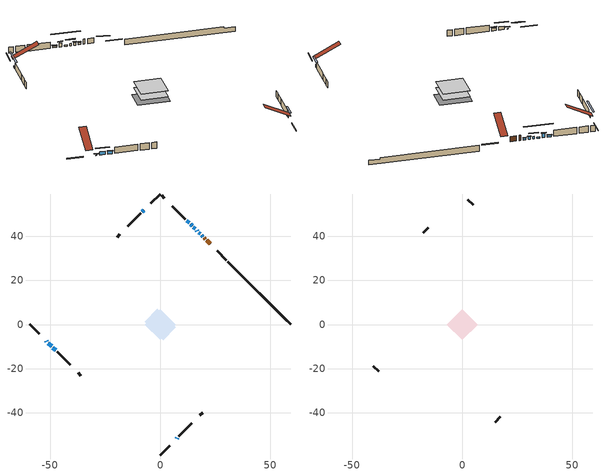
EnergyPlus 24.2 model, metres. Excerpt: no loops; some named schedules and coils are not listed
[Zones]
conditioned space
 floor adiabatic (AdiabaticFloorConstruction): -7.01,0 0,7.01 7.01,0 0,-7.01 z0.51
 floor foundation (Slab1 construction): -7.13,1.28 -1.28,7.13 7.13,-1.28 1.28,-7.13 z-1.8
 wall outside (RimJoist1 construction): 0,-59.21 4.21,-55.01 / -59.21,0 -55.01,-4.21 / 0,59.21 -4.21,55.01 / 30.03,29.18 25.83,33.39 z0.51:0.81
 wall outside (AdiabaticWallConstruction 1): 22.66,36.56 21.08,38.14 / 20.42,38.79 19.95,39.26 z0.51:2.54
 wall outside (AdiabaticWallConstruction): -51.84,-7.37 -51.46,-7.75 z0.51:0.74; 19.3,39.91 18.74,40.47 z0.51:1.3; 18.09,41.13 17.53,41.68 z0.51:1.6; 16.87,42.34 16.48,42.74 z0.51:1.43; -7.37,51.84 -8.13,51.08 / 15.82,43.39 15.07,44.15 z0.51:0.97; 14.41,44.8 13.73,45.49 z0.51:2.14; 7.37,-51.84 7.75,-51.46 z0.51:1.4; -50.8,-8.41 -49.33,-9.88 z0.51:1.86; -48.68,-10.54 -47.49,-11.72 z0.51:1.65; 13.07,46.14 12.1,47.11 z0.51:1.2
 wall outside (Wall1 construction): 8.41,-50.8 14.31,-44.91 / -46.83,-12.38 -40.94,-18.28 / -8.79,50.43 -14.68,44.53 / 11.45,47.77 5.55,53.66 z0.51:2.95
 wall outside (Wall3 construction): 17.95,-41.26 19.2,-40.01 / -37.29,-21.92 -36.04,-23.17 / -18.33,40.89 -19.58,39.64 / 1.91,57.31 0.66,58.56 z0.51:2.95
 wall foundation (FoundationWall1 construction): 30.69,28.52,-1.8 30.69,28.52,0.51 56.36,2.85,0.51 56.36,2.85,-0.06 59.21,0,-0.06 59.21,0,-1.8
 window (WindowConstruction 5): -51.84,-7.38 -51.46,-7.75 z0.51:0.74
 window (WindowConstruction 3): 19.3,39.91 18.74,40.47 z0.51:1.3
 window (WindowConstruction 4): 18.09,41.13 17.53,41.68 z0.51:1.6
 window (WindowConstruction 10): 16.87,42.34 16.48,42.74 z0.51:1.42
 window (WindowConstruction 8): -7.38,51.84 -8.13,51.08 z0.51:0.97
 window (WindowConstruction 9): 15.82,43.39 15.07,44.15 z0.51:0.97
 window (WindowConstruction 6): 14.41,44.8 13.73,45.48 z0.51:2.13
 window (WindowConstruction 7): 7.38,-51.84 7.75,-51.46 z0.51:1.4
 window (WindowConstruction): -50.8,-8.41 -49.33,-9.88 z0.51:1.86
 window (WindowConstruction 1): -48.67,-10.54 -47.49,-11.72 z0.51:1.65
 window (WindowConstruction 2): 13.07,46.14 12.1,47.11 z0.51:1.2
 door (Door): 22.66,36.56 21.08,38.13 z0.51:2.54
 door (Door 1): 20.42,38.79 19.96,39.26 z0.51:2.54
 ceiling adiabatic (AdiabaticFloorConstruction): 0,-7.01 7.01,0 0,7.01 -7.01,0 z0.51
attic - vented
 floor to conditioned space (Floor1 construction Reversed): -7.02,0 0,7.02 7.02,0 0,-7.02 z2.95
 wall outside (Wall2 construction): 14.96,-44.25 17.29,-41.92 / -40.28,-18.93 -37.95,-21.26 / -15.34,43.87 -17.67,41.54 / 4.89,54.32 2.56,56.65 z0.51:2.95
 roof outside (Roof1 construction): 6.72,-52.49,2.95 0.08,-45.86,7.64 -1.77,-47.71,7.64 4.86,-54.35,2.95; -52.49,-6.72,2.95 -45.86,-0.08,7.64 -47.71,1.77,7.64 -54.35,-4.86,2.95; -6.72,52.49,2.95 -0.08,45.86,7.64 1.77,47.71,7.64 -4.86,54.35,2.95; 23.31,35.9,2.95 16.68,29.26,7.64 18.53,27.41,7.64 25.17,34.04,2.95
shading: -51.03,-8.18 -52.27,-6.94 -52.59,-7.27 -51.35,-8.51 z1.35; 18.58,40.63 19.46,39.75 19.75,40.04 18.87,40.92 z1.52; 17.37,41.85 18.25,40.97 18.54,41.26 17.66,42.14 z1.83; 15.4,43.81 17.95,41.27 18.24,41.56 15.69,44.1 z2.95; -10.72,48.49 -4.79,54.43 -5.08,54.72 -11.01,48.78 z4.63; 11.62,47.6 19.27,39.94 19.56,40.23 11.91,47.89 z5.85; 13.42,45.79 14.71,44.5 15.04,44.83 13.75,46.11 z2.56; 9.26,-49.95 5.87,-53.34 6.19,-53.67 9.59,-50.28 z3.53; -48.26,-10.96 -51.88,-7.33 -52.17,-7.62 -48.55,-11.25 z3.38; -47.33,-11.89 -48.84,-10.38 -49.13,-10.67 -47.62,-12.18 z1.88; 11.94,47.27 13.23,45.98 13.52,46.27 12.23,47.56 z1.42
[Building]
Building 1: Terrain=Suburbs
[Site:Location]
Moncton Intl AP_NB: Latitude {deg}=46.11; Longitude {deg}=-64.68; Time Zone {hr}=-4; Elevation {m}=71; Keep Site Location Information=Yes
[Site:GroundTemperature:Shallow]
1.33672, -0.726403, -0.891626, 0.0874321, 4.0178, 7.92987, 11.3214, 13.4699, 13.6524, 11.905, 8.59993, 4.80787
[Site:WaterMainsTemperature]
Calculation Method=Schedule; Temperature Schedule=mains temperature schedule
[Material] Roughness=Rough; Thermal Absorptance=0.9
Name | Thickness {m} | Conductivity {W/m-K} | Density {kg/m3} | Specific Heat {J/kg-K} | Solar Absorptance | Visible Absorptance
asphalt or fiberglass shingles | 0.00635 | 0.162714 | 1121.4 | 1465.45 | 0.4 | 0.4
ceiling loosefill ins | 0.254 | 0.0480833 | 16.02 | 1046.75 | 0.7 | 0.7
ceiling stud and cavity | 0.1397 | 0.0984332 | 65.682 | 1177.47 | 0.7 | 0.7
concrete 4.0 in. | 0.1016 | 1.803125 | 2242.8 | 837.4 | 0.7 | 0.7
concrete 8.0 in. | 0.2032 | 1.803125 | 2242.8 | 837.4 | 0.7 | 0.7
door material | 0.04445 | 0.0451087 | 512.64 | 1214.23 | 0.7 | 0.7
floor covering | 0.0127 | 0.0433444 | 54.468 | 1339.84 | 0.6 | 0.6
floor rigid ins; wall rigid ins 1 | 0.512978 | 0.029427 | 32.04 | 1214.23 | 0.7 | 0.7
floor stud and cavity | 0.1397 | 1.75129 | 37.0049 | 1207.88 | 0.7 | 0.7
furniture material conditioned space 1 | 0.1524 | 0.115458 | 640.8 | 1214.23 | 0.6 | 0.6
gypsum board | 0.0127 | 0.160291 | 801 | 837.4 | 0.6 | 0.6
osb sheathing 0.5 in. | 0.0127 | 0.115458 | 512.64 | 1214.23 | 0.7 | 0.7
osb sheathing 0.75 in. | 0.01905 | 0.115458 | 512.64 | 1214.23 | 0.7 | 0.7
osb sheathing 2.0 in. | 0.0508 | 0.115458 | 512.64 | 1214.23 | 0.7 | 0.7
rim joist rigid ins | 0.103632 | 0.029427 | 32.04 | 1214.23 | 0.7 | 0.7
rim joist stud and cavity | 0.0508 | 0.019685 | 125.044 | 1163.47 | 0.6 | 0.6
wall rigid ins | 0.051816 | 0.029427 | 32.04 | 1214.23 | 0.7 | 0.7
wall stud and cavity | 0.1397 | 0.215597 | 139.0536 | 1170.24 | 0.7 | 0.7
wall stud and cavity 1 | 0.0889 | 6.1454 | 50.32683 | 1063.81 | 0.6 | 0.6
wall stud and cavity 2 | 0.1397 | 0.0736099 | 139.0536 | 1170.24 | 0.7 | 0.7
wall stud and cavity 3 | 0.0889 | 0.380278 | 52.3479 | 1209.89 | 0.7 | 0.7
wall stud and cavity 4 | 0.0889 | 0.391764 | 83.0341 | 1211.67 | 0.7 | 0.7
wood siding | 0.0254 | 0.102417 | 544.68 | 1172.36 | 0.4 | 0.4
wood siding 1 | 0.00254 | 0.102417 | 544.68 | 1172.36 | 0.4 | 0.4
wood siding 2; wood siding 3; wood siding 4 | 0.0254 | 0.102417 | 544.68 | 1172.36 | 0.7 | 0.7
[WindowMaterial:SimpleGlazingSystem]
Name | U-Factor {W/m2-K} | Solar Heat Gain Coefficient
WindowMaterial | 1.85841 | 0.64
WindowMaterial 1 | 2.102 | 0.49
WindowMaterial 2 | 2.23032 | 0.4
WindowMaterial 3 | 2.18149 | 0.44
WindowMaterial 4 | 2.117894 | 0.48
WindowMaterial 5 | 2.177513 | 0.4
WindowMaterial 6 | 1.970266 | 0.57
WindowMaterial 7 | 1.98503 | 0.55
WindowMaterial 8 | 2.21839 | 0.41
WindowMaterial 9 | 1.97765 | 0.56
[Construction]
AdiabaticFloorConstruction: floor stud and cavity, floor rigid ins, osb sheathing 0.75 in., floor covering
AdiabaticWallConstruction: wood siding 3, wall rigid ins 1, wall stud and cavity 3, gypsum board
AdiabaticWallConstruction 1: wood siding 4, wall rigid ins 1, wall stud and cavity 3, gypsum board
Door; Door 1: door material
Floor1 construction Reversed: gypsum board, ceiling stud and cavity, ceiling loosefill ins
FoundationWall1 construction: concrete 8.0 in.
furniture construction conditioned space 1: furniture material conditioned space 1
PartitionWallConstruction: gypsum board, wall stud and cavity 4, gypsum board
RimJoist1 construction: wood siding 2, rim joist rigid ins, osb sheathing 2.0 in., rim joist stud and cavity
Roof1 construction: asphalt or fiberglass shingles
Slab1 construction: concrete 4.0 in.
Wall1 construction: wood siding, wall rigid ins, osb sheathing 0.5 in., wall stud and cavity, gypsum board
Wall2 construction: wood siding 1, wall stud and cavity 1
Wall3 construction: wood siding, osb sheathing 0.5 in., wall stud and cavity 2, gypsum board
WindowConstruction: WindowMaterial
WindowConstruction 1: WindowMaterial 1
WindowConstruction 10: WindowMaterial 9
WindowConstruction 2: WindowMaterial 2
WindowConstruction 3: WindowMaterial 3
WindowConstruction 4: WindowMaterial 4
WindowConstruction 5: WindowMaterial 5
WindowConstruction 6: WindowMaterial 6
WindowConstruction 7: WindowMaterial 7
WindowConstruction 8; WindowConstruction 9: WindowMaterial 8
[Zone] Multiplier=1; Part of Total Floor Area=Yes
Name | Volume {m3}
attic - vented | 72.7983
conditioned space | 477.5
[Space]
Name | Zone | Volume {m3}
attic - vented 1 | attic - vented | 72.7983
conditioned space 1 | conditioned space | 477.5
[ZoneInfiltration:EffectiveLeakageArea]
infil attic - vented 1: Zone or Space=attic - vented 1; Schedule=Always On Discrete; Effective Air Leakage Area {cm2}=3474.35; Stack Coefficient=0.000495813; Wind Coefficient=1.50445e-05
[ZoneMixing]
whole house fan mix: Zone or Space=attic - vented; Schedule=Always On Continuous; Design Flow Rate Calculation Method=Flow/Zone; Design Flow Rate {m3/s}=0; Source Zone or Space=conditioned space
[SurfaceProperty:ExposedFoundationPerimeter]
Slab1: Exposed Perimeter Calculation Method=TotalExposedPerimeter; Total Exposed Perimeter {m}=40.337
[InternalMass] Zone or ZoneList=conditioned space; Space or SpaceList=conditioned space 1
Name | Construction | Surface Area {m2}
furniture mass conditioned space 1 | furniture construction conditioned space 1 | 78.736
partition wall mass | PartitionWallConstruction | 196.84
[Lights]
interior lighting: Zone or ZoneList or Space or SpaceList=conditioned space 1; Schedule=interior lighting schedule; Design Level Calculation Method=LightingLevel; Lighting Level {W}=343.2; Return Air Fraction=0; Fraction Radiant=0.6; Fraction Visible=0.2; Fraction Replaceable=1
[People]
occupants: Zone or ZoneList or Space or SpaceList=conditioned space 1; Number of People Schedule=occupants schedule; Number of People Calculation Method=People; Number of People=3; Fraction Radiant=0.314171; Sensible Heat Fraction=0.56303; Activity Level Schedule=occupants activity schedule; Carbon Dioxide Generation Rate {m3/s-W}=0; Enable ASHRAE 55 Comfort Warnings=No; Mean Radiant Temperature Calculation Type=EnclosureAveraged
[ElectricEquipment] Zone or ZoneList or Space or SpaceList=conditioned space 1; Design Level Calculation Method=EquipmentLevel
Name | Schedule | Design Level {W} | Fraction Latent | Fraction Radiant | Fraction Lost
clothes dryer | clothes dryer schedule | 140.772 | 0.015 | 0.081 | 0.85
clothes washer | clothes washer schedule | 32.1985 | 0.03 | 0.162 | 0.7
cooking range | cooking range schedule | 215.147 | 0.08 | 0.432 | 0.2
dishwasher | dishwasher schedule | 66.8632 | 0.3 | 0.18 | 0.4
fridge | fridge schedule | 72.9452 | 0 | 0.6 | 0
mech vent house fan | mech vent house fan schedule | 33.5567 | 0 | 0 | 0.5
mech vent house fan cfis | mech vent house fan cfis schedule | 0 | 0 | 0 | 0
misc plug loads | misc plug loads schedule | 494.7 | 0.045 | 0.513 | 0.1
whole house fan | Always On Discrete | 0 | 0 | 0 | 1
[OtherEquipment] Zone or ZoneList or Space or SpaceList=conditioned space 1; Design Level Calculation Method=EquipmentLevel
Name | Fuel Type | Schedule | Design Level {W} | Fraction Latent | Fraction Radiant | Fraction Lost
clothes dryer 1 | Electricity | clothes dryer schedule | 0 | 0.015 | 0.081 | 0.85
cooking range 1 | Electricity | cooking range schedule | 0 | 0.08 | 0.432 | 0.2
general water use latent | None | general water use schedule | 62.594 | 1 | 0 | 0
general water use sensible | None | general water use schedule | -61.6891 | 0 | 0.6 | 0
mech vent house fan latent load | None | Always On Discrete | 0 | 1 | 0 | 0
mech vent house fan sensible load | None | Always On Discrete | 0 | 0 | 0 | 0
water heater energy adjustment1 | Electricity | Always On Discrete | 0.01 | 0 | 0 | 1
[ZoneInfiltration:DesignFlowRate] Zone or ZoneList or Space or SpaceList=conditioned space 1; Schedule=Always On Discrete; Design Flow Rate Calculation Method=Flow/Zone; Design Flow Rate {m3/s}=0
infil flow; natural vent flow; whole house fan flow
[ZoneControl:Thermostat]
conditioned space Thermostat: Zone or ZoneList=conditioned space; Control Type Schedule=conditioned space Thermostat Schedule; Control 1=conditioned space temperature setpoint; Temperature Difference Between Cutout And Setpoint {deltaC}=0
[ThermostatSetpoint:DualSetpoint]
conditioned space temperature setpoint: Heating Setpoint Temperature Schedule=heating setpoint; Cooling Setpoint Temperature Schedule=cooling setpoint
[AirLoopHVAC:UnitarySystem]
unit heater unitary system: Control Type=Load; Controlling Zone or Thermostat Location=conditioned space; Dehumidification Control Type=None; Availability Schedule=Always On Discrete; Supply Fan=unit heater supply fan; Fan Placement=BlowThrough; Supply Air Fan Operating Mode Schedule=unit heater auto fan schedule; Heating Coil=unit heater htg coil; DX Heating Coil Sizing Ratio=1; Use DOAS DX Cooling Coil=No; Minimum Supply Air Temperature {C}=2; Latent Load Control=SensibleOnlyLoadControl; Cooling Supply Air Flow Rate Method=None; Heating Supply Air Flow Rate Method=SupplyAirFlowRate; Heating Supply Air Flow Rate {m3/s}=0.00141584; No Load Supply Air Flow Rate Method=SupplyAirFlowRate; No Load Supply Air Flow Rate {m3/s}=0; No Load Supply Air Flow Rate Control Set To Low Speed=Yes; Maximum Supply Air Temperature {C}=48.8889; Maximum Outdoor Dry-Bulb Temperature for Supplemental Heater Operation {C}=21; Ancillary On-Cycle Electric Power {W}=0; Ancillary Off-Cycle Electric Power {W}=0
[Zone equipment]
conditioned space: electric baseboard, unit heater unitary system
[Foundation:Kiva]
Foundation Kiva 1: Initial Indoor Air Temperature {C}=18; Wall Height Above Grade {m}=0.509991; Wall Depth Below Slab {m}=0.2032
[Foundation:Kiva:Settings]
Soil Conductivity {W/m-K}=0.849921; Soil Density {kg/m3}=1842.3; Soil Specific Heat {J/kg-K}=418.7; Ground Solar Absorptivity=0.9; Ground Thermal Absorptivity=0.9; Ground Surface Roughness {m}=0.03; Far-Field Width {m}=40; Deep-Ground Boundary Condition=ZeroFlux; Deep-Ground Depth {m}=40; Minimum Cell Dimension {m}=0.2; Maximum Cell Growth Coefficient=3; Simulation Timestep=Timestep
[Exterior:Lights]
exterior lighting: Schedule=exterior lighting schedule; Design Level {W}=75.6
[EnergyManagementSystem:Sensor] Output:Variable or Output:Meter Index Key=conditioned space
Name | Output:Variable or Output:Meter
conditioned_space_clg_unmet_s | Zone Cooling Setpoint Not Met Time
conditioned_space_htg_unmet_s | Zone Heating Setpoint Not Met Time
fridge_tin_s; tin_s; tin_s_1 | Zone Mean Air Temperature
tout_s | Zone Outdoor Air Drybulb Temperature
win_s | Zone Air Humidity Ratio
[Schedule:Constant]
Name | Hourly Value
Always On Continuous; mech vent house fan schedule; mech vent house fan cfis schedule; Always On Discrete | 1
occupants activity schedule | 117.228
fridge schedule; unit heater auto fan schedule | 0
[Schedule:Week:Daily]
interior lighting schedule Week Rule - Jan1-Jan27: interior lighting schedule day, interior lighting schedule day, interior lighting schedule day, interior lighting schedule day, interior lighting schedule day, interior lighting schedule day, interior lighting schedule day, interior lighting schedule default day, interior lighting schedule default day, interior lighting schedule default day, interior lighting schedule default day, interior lighting schedule default day
interior lighting schedule Week Rule - Jan28-Feb3: interior lighting schedule day, interior lighting schedule day, interior lighting schedule day, interior lighting schedule day, interior lighting schedule day 1, interior lighting schedule day 1, interior lighting schedule day 1, interior lighting schedule default day, interior lighting schedule default day, interior lighting schedule default day, interior lighting schedule default day, interior lighting schedule default day
interior lighting schedule Week Rule - Feb4-Feb24: interior lighting schedule day 1, interior lighting schedule day 1, interior lighting schedule day 1, interior lighting schedule day 1, interior lighting schedule day 1, interior lighting schedule day 1, interior lighting schedule day 1, interior lighting schedule default day, interior lighting schedule default day, interior lighting schedule default day, interior lighting schedule default day, interior lighting schedule default day
interior lighting schedule Week Rule - Feb25-Mar3: interior lighting schedule day 1, interior lighting schedule day 1, interior lighting schedule day 1, interior lighting schedule day 1, interior lighting schedule day 2, interior lighting schedule day 2, interior lighting schedule day 2, interior lighting schedule default day, interior lighting schedule default day, interior lighting schedule default day, interior lighting schedule default day, interior lighting schedule default day
interior lighting schedule Week Rule - Mar4-Mar31: interior lighting schedule day 2, interior lighting schedule day 2, interior lighting schedule day 2, interior lighting schedule day 2, interior lighting schedule day 2, interior lighting schedule day 2, interior lighting schedule day 2, interior lighting schedule default day, interior lighting schedule default day, interior lighting schedule default day, interior lighting schedule default day, interior lighting schedule default day
interior lighting schedule Week Rule - Apr1-Apr28: interior lighting schedule day 3, interior lighting schedule day 3, interior lighting schedule day 3, interior lighting schedule day 3, interior lighting schedule day 3, interior lighting schedule day 3, interior lighting schedule day 3, interior lighting schedule default day, interior lighting schedule default day, interior lighting schedule default day, interior lighting schedule default day, interior lighting schedule default day
interior lighting schedule Week Rule - Apr29-May5: interior lighting schedule day 3, interior lighting schedule day 3, interior lighting schedule day 4, interior lighting schedule day 4, interior lighting schedule day 4, interior lighting schedule day 4, interior lighting schedule day 4, interior lighting schedule default day, interior lighting schedule default day, interior lighting schedule default day, interior lighting schedule default day, interior lighting schedule default day
interior lighting schedule Week Rule - May6-May26: interior lighting schedule day 4, interior lighting schedule day 4, interior lighting schedule day 4, interior lighting schedule day 4, interior lighting schedule day 4, interior lighting schedule day 4, interior lighting schedule day 4, interior lighting schedule default day, interior lighting schedule default day, interior lighting schedule default day, interior lighting schedule default day, interior lighting schedule default day
interior lighting schedule Week Rule - May27-Jun2: interior lighting schedule day 4, interior lighting schedule day 4, interior lighting schedule day 4, interior lighting schedule day 4, interior lighting schedule day 4, interior lighting schedule day 5, interior lighting schedule day 5, interior lighting schedule default day, interior lighting schedule default day, interior lighting schedule default day, interior lighting schedule default day, interior lighting schedule default day
interior lighting schedule Week Rule - Jun3-Jun30: interior lighting schedule day 5, interior lighting schedule day 5, interior lighting schedule day 5, interior lighting schedule day 5, interior lighting schedule day 5, interior lighting schedule day 5, interior lighting schedule day 5, interior lighting schedule default day, interior lighting schedule default day, interior lighting schedule default day, interior lighting schedule default day, interior lighting schedule default day
interior lighting schedule Week Rule - Jul1-Jul28: interior lighting schedule day 6, interior lighting schedule day 6, interior lighting schedule day 6, interior lighting schedule day 6, interior lighting schedule day 6, interior lighting schedule day 6, interior lighting schedule day 6, interior lighting schedule default day, interior lighting schedule default day, interior lighting schedule default day, interior lighting schedule default day, interior lighting schedule default day
interior lighting schedule Week Rule - Jul29-Aug4: interior lighting schedule day 6, interior lighting schedule day 6, interior lighting schedule day 6, interior lighting schedule day 7, interior lighting schedule day 7, interior lighting schedule day 7, interior lighting schedule day 7, interior lighting schedule default day, interior lighting schedule default day, interior lighting schedule default day, interior lighting schedule default day, interior lighting schedule default day
interior lighting schedule Week Rule - Aug5-Aug25: interior lighting schedule day 7, interior lighting schedule day 7, interior lighting schedule day 7, interior lighting schedule day 7, interior lighting schedule day 7, interior lighting schedule day 7, interior lighting schedule day 7, interior lighting schedule default day, interior lighting schedule default day, interior lighting schedule default day, interior lighting schedule default day, interior lighting schedule default day
interior lighting schedule Week Rule - Aug26-Sep1: interior lighting schedule day 7, interior lighting schedule day 7, interior lighting schedule day 7, interior lighting schedule day 7, interior lighting schedule day 7, interior lighting schedule day 7, interior lighting schedule day 8, interior lighting schedule default day, interior lighting schedule default day, interior lighting schedule default day, interior lighting schedule default day, interior lighting schedule default day
interior lighting schedule Week Rule - Sep2-Sep29: interior lighting schedule day 8, interior lighting schedule day 8, interior lighting schedule day 8, interior lighting schedule day 8, interior lighting schedule day 8, interior lighting schedule day 8, interior lighting schedule day 8, interior lighting schedule default day, interior lighting schedule default day, interior lighting schedule default day, interior lighting schedule default day, interior lighting schedule default day
interior lighting schedule Week Rule - Sep30-Oct6: interior lighting schedule day 8, interior lighting schedule day 9, interior lighting schedule day 9, interior lighting schedule day 9, interior lighting schedule day 9, interior lighting schedule day 9, interior lighting schedule day 9, interior lighting schedule default day, interior lighting schedule default day, interior lighting schedule default day, interior lighting schedule default day, interior lighting schedule default day
interior lighting schedule Week Rule - Oct7-Oct27: interior lighting schedule day 9, interior lighting schedule day 9, interior lighting schedule day 9, interior lighting schedule day 9, interior lighting schedule day 9, interior lighting schedule day 9, interior lighting schedule day 9, interior lighting schedule default day, interior lighting schedule default day, interior lighting schedule default day, interior lighting schedule default day, interior lighting schedule default day
interior lighting schedule Week Rule - Oct28-Nov3: interior lighting schedule day 9, interior lighting schedule day 9, interior lighting schedule day 9, interior lighting schedule day 9, interior lighting schedule day 10, interior lighting schedule day 10, interior lighting schedule day 10, interior lighting schedule default day, interior lighting schedule default day, interior lighting schedule default day, interior lighting schedule default day, interior lighting schedule default day
interior lighting schedule Week Rule - Nov4-Nov24: interior lighting schedule day 10, interior lighting schedule day 10, interior lighting schedule day 10, interior lighting schedule day 10, interior lighting schedule day 10, interior lighting schedule day 10, interior lighting schedule day 10, interior lighting schedule default day, interior lighting schedule default day, interior lighting schedule default day, interior lighting schedule default day, interior lighting schedule default day
interior lighting schedule Week Rule - Nov25-Dec1: interior lighting schedule day 10, interior lighting schedule day 10, interior lighting schedule day 10, interior lighting schedule day 10, interior lighting schedule day 10, interior lighting schedule day 10, interior lighting schedule day 11, interior lighting schedule default day, interior lighting schedule default day, interior lighting schedule default day, interior lighting schedule default day, interior lighting schedule default day
interior lighting schedule Week Rule - Dec2-Dec31: interior lighting schedule day 11, interior lighting schedule day 11, interior lighting schedule day 11, interior lighting schedule day 11, interior lighting schedule day 11, interior lighting schedule day 11, interior lighting schedule day 11, interior lighting schedule default day, interior lighting schedule default day, interior lighting schedule default day, interior lighting schedule default day, interior lighting schedule default day
occupants schedule Week Rule - Jan1-Dec31: occupants schedule day, occupants schedule day, occupants schedule day, occupants schedule day, occupants schedule day, occupants schedule day, occupants schedule day, occupants schedule default day, occupants schedule default day, occupants schedule default day, occupants schedule default day, occupants schedule default day
clothes dryer schedule Week Rule - Jan1-Dec31: clothes dryer schedule day, clothes dryer schedule day, clothes dryer schedule day, clothes dryer schedule day, clothes dryer schedule day, clothes dryer schedule day, clothes dryer schedule day, clothes dryer schedule default day, clothes dryer schedule default day, clothes dryer schedule default day, clothes dryer schedule default day, clothes dryer schedule default day
clothes washer schedule Week Rule - Jan1-Dec31: clothes washer schedule day, clothes washer schedule day, clothes washer schedule day, clothes washer schedule day, clothes washer schedule day, clothes washer schedule day, clothes washer schedule day, clothes washer schedule default day, clothes washer schedule default day, clothes washer schedule default day, clothes washer schedule default day, clothes washer schedule default day
cooking range schedule Week Rule - Jan1-Dec31: cooking range schedule day, cooking range schedule day, cooking range schedule day, cooking range schedule day, cooking range schedule day, cooking range schedule day, cooking range schedule day, cooking range schedule default day, cooking range schedule default day, cooking range schedule default day, cooking range schedule default day, cooking range schedule default day
dishwasher schedule Week Rule - Jan1-Dec31: dishwasher schedule day, dishwasher schedule day, dishwasher schedule day, dishwasher schedule day, dishwasher schedule day, dishwasher schedule day, dishwasher schedule day, dishwasher schedule default day, dishwasher schedule default day, dishwasher schedule default day, dishwasher schedule default day, dishwasher schedule default day
misc plug loads schedule Week Rule - Jan1-Dec31: misc plug loads schedule day, misc plug loads schedule day, misc plug loads schedule day, misc plug loads schedule day, misc plug loads schedule day, misc plug loads schedule day, misc plug loads schedule day, misc plug loads schedule default day, misc plug loads schedule default day, misc plug loads schedule default day, misc plug loads schedule default day, misc plug loads schedule default day
general water use schedule Week Rule - Jan1-Dec31: general water use schedule day, general water use schedule day, general water use schedule day, general water use schedule day, general water use schedule day, general water use schedule day, general water use schedule day, general water use schedule default day, general water use schedule default day, general water use schedule default day, general water use schedule default day, general water use schedule default day
exterior lighting schedule Week Rule - Jan1-Jan27: exterior lighting schedule day, exterior lighting schedule day, exterior lighting schedule day, exterior lighting schedule day, exterior lighting schedule day, exterior lighting schedule day, exterior lighting schedule day, exterior lighting schedule default day, exterior lighting schedule default day, exterior lighting schedule default day, exterior lighting schedule default day, exterior lighting schedule default day
exterior lighting schedule Week Rule - Jan28-Feb3: exterior lighting schedule day, exterior lighting schedule day, exterior lighting schedule day, exterior lighting schedule day, exterior lighting schedule day 1, exterior lighting schedule day 1, exterior lighting schedule day 1, exterior lighting schedule default day, exterior lighting schedule default day, exterior lighting schedule default day, exterior lighting schedule default day, exterior lighting schedule default day
exterior lighting schedule Week Rule - Feb4-Feb24: exterior lighting schedule day 1, exterior lighting schedule day 1, exterior lighting schedule day 1, exterior lighting schedule day 1, exterior lighting schedule day 1, exterior lighting schedule day 1, exterior lighting schedule day 1, exterior lighting schedule default day, exterior lighting schedule default day, exterior lighting schedule default day, exterior lighting schedule default day, exterior lighting schedule default day
exterior lighting schedule Week Rule - Feb25-Mar3: exterior lighting schedule day 1, exterior lighting schedule day 1, exterior lighting schedule day 1, exterior lighting schedule day 1, exterior lighting schedule day 2, exterior lighting schedule day 2, exterior lighting schedule day 2, exterior lighting schedule default day, exterior lighting schedule default day, exterior lighting schedule default day, exterior lighting schedule default day, exterior lighting schedule default day
exterior lighting schedule Week Rule - Mar4-Mar31: exterior lighting schedule day 2, exterior lighting schedule day 2, exterior lighting schedule day 2, exterior lighting schedule day 2, exterior lighting schedule day 2, exterior lighting schedule day 2, exterior lighting schedule day 2, exterior lighting schedule default day, exterior lighting schedule default day, exterior lighting schedule default day, exterior lighting schedule default day, exterior lighting schedule default day
exterior lighting schedule Week Rule - Apr1-Apr28: exterior lighting schedule day 3, exterior lighting schedule day 3, exterior lighting schedule day 3, exterior lighting schedule day 3, exterior lighting schedule day 3, exterior lighting schedule day 3, exterior lighting schedule day 3, exterior lighting schedule default day, exterior lighting schedule default day, exterior lighting schedule default day, exterior lighting schedule default day, exterior lighting schedule default day
exterior lighting schedule Week Rule - Apr29-May5: exterior lighting schedule day 3, exterior lighting schedule day 3, exterior lighting schedule day 4, exterior lighting schedule day 4, exterior lighting schedule day 4, exterior lighting schedule day 4, exterior lighting schedule day 4, exterior lighting schedule default day, exterior lighting schedule default day, exterior lighting schedule default day, exterior lighting schedule default day, exterior lighting schedule default day
exterior lighting schedule Week Rule - May6-May26: exterior lighting schedule day 4, exterior lighting schedule day 4, exterior lighting schedule day 4, exterior lighting schedule day 4, exterior lighting schedule day 4, exterior lighting schedule day 4, exterior lighting schedule day 4, exterior lighting schedule default day, exterior lighting schedule default day, exterior lighting schedule default day, exterior lighting schedule default day, exterior lighting schedule default day
exterior lighting schedule Week Rule - May27-Jun2: exterior lighting schedule day 4, exterior lighting schedule day 4, exterior lighting schedule day 4, exterior lighting schedule day 4, exterior lighting schedule day 4, exterior lighting schedule day 5, exterior lighting schedule day 5, exterior lighting schedule default day, exterior lighting schedule default day, exterior lighting schedule default day, exterior lighting schedule default day, exterior lighting schedule default day
exterior lighting schedule Week Rule - Jun3-Jun30: exterior lighting schedule day 5, exterior lighting schedule day 5, exterior lighting schedule day 5, exterior lighting schedule day 5, exterior lighting schedule day 5, exterior lighting schedule day 5, exterior lighting schedule day 5, exterior lighting schedule default day, exterior lighting schedule default day, exterior lighting schedule default day, exterior lighting schedule default day, exterior lighting schedule default day
exterior lighting schedule Week Rule - Jul1-Jul28: exterior lighting schedule day 6, exterior lighting schedule day 6, exterior lighting schedule day 6, exterior lighting schedule day 6, exterior lighting schedule day 6, exterior lighting schedule day 6, exterior lighting schedule day 6, exterior lighting schedule default day, exterior lighting schedule default day, exterior lighting schedule default day, exterior lighting schedule default day, exterior lighting schedule default day
exterior lighting schedule Week Rule - Jul29-Aug4: exterior lighting schedule day 6, exterior lighting schedule day 6, exterior lighting schedule day 6, exterior lighting schedule day 7, exterior lighting schedule day 7, exterior lighting schedule day 7, exterior lighting schedule day 7, exterior lighting schedule default day, exterior lighting schedule default day, exterior lighting schedule default day, exterior lighting schedule default day, exterior lighting schedule default day
exterior lighting schedule Week Rule - Aug5-Aug25: exterior lighting schedule day 7, exterior lighting schedule day 7, exterior lighting schedule day 7, exterior lighting schedule day 7, exterior lighting schedule day 7, exterior lighting schedule day 7, exterior lighting schedule day 7, exterior lighting schedule default day, exterior lighting schedule default day, exterior lighting schedule default day, exterior lighting schedule default day, exterior lighting schedule default day
exterior lighting schedule Week Rule - Aug26-Sep1: exterior lighting schedule day 7, exterior lighting schedule day 7, exterior lighting schedule day 7, exterior lighting schedule day 7, exterior lighting schedule day 7, exterior lighting schedule day 7, exterior lighting schedule day 8, exterior lighting schedule default day, exterior lighting schedule default day, exterior lighting schedule default day, exterior lighting schedule default day, exterior lighting schedule default day
exterior lighting schedule Week Rule - Sep2-Sep29: exterior lighting schedule day 8, exterior lighting schedule day 8, exterior lighting schedule day 8, exterior lighting schedule day 8, exterior lighting schedule day 8, exterior lighting schedule day 8, exterior lighting schedule day 8, exterior lighting schedule default day, exterior lighting schedule default day, exterior lighting schedule default day, exterior lighting schedule default day, exterior lighting schedule default day
exterior lighting schedule Week Rule - Sep30-Oct6: exterior lighting schedule day 8, exterior lighting schedule day 9, exterior lighting schedule day 9, exterior lighting schedule day 9, exterior lighting schedule day 9, exterior lighting schedule day 9, exterior lighting schedule day 9, exterior lighting schedule default day, exterior lighting schedule default day, exterior lighting schedule default day, exterior lighting schedule default day, exterior lighting schedule default day
exterior lighting schedule Week Rule - Oct7-Oct27: exterior lighting schedule day 9, exterior lighting schedule day 9, exterior lighting schedule day 9, exterior lighting schedule day 9, exterior lighting schedule day 9, exterior lighting schedule day 9, exterior lighting schedule day 9, exterior lighting schedule default day, exterior lighting schedule default day, exterior lighting schedule default day, exterior lighting schedule default day, exterior lighting schedule default day
exterior lighting schedule Week Rule - Oct28-Nov3: exterior lighting schedule day 9, exterior lighting schedule day 9, exterior lighting schedule day 9, exterior lighting schedule day 9, exterior lighting schedule day 10, exterior lighting schedule day 10, exterior lighting schedule day 10, exterior lighting schedule default day, exterior lighting schedule default day, exterior lighting schedule default day, exterior lighting schedule default day, exterior lighting schedule default day
[Schedule:Year]
interior lighting schedule: interior lighting schedule Week Rule - Jan1-Jan27, 1, 1, 1, 27, interior lighting schedule Week Rule - Jan28-Feb3, 1, 28, 2, 3, interior lighting schedule Week Rule - Feb4-Feb24, 2, 4, 2, 24, interior lighting schedule Week Rule - Feb25-Mar3, 2, 25, 3, 3, interior lighting schedule Week Rule - Mar4-Mar31, 3, 4, 3, 31, interior lighting schedule Week Rule - Apr1-Apr28, 4, 1, 4, 28, interior lighting schedule Week Rule - Apr29-May5, 4, 29, 5, 5, interior lighting schedule Week Rule - May6-May26, 5, 6, 5, 26, interior lighting schedule Week Rule - May27-Jun2, 5, 27, 6, 2, interior lighting schedule Week Rule - Jun3-Jun30, 6, 3, 6, 30, interior lighting schedule Week Rule - Jul1-Jul28, 7, 1, 7, 28, interior lighting schedule Week Rule - Jul29-Aug4, 7, 29, 8, 4, interior lighting schedule Week Rule - Aug5-Aug25, 8, 5, 8, 25, interior lighting schedule Week Rule - Aug26-Sep1, 8, 26, 9, 1, interior lighting schedule Week Rule - Sep2-Sep29, 9, 2, 9, 29, interior lighting schedule Week Rule - Sep30-Oct6, 9, 30, 10, 6, interior lighting schedule Week Rule - Oct7-Oct27, 10, 7, 10, 27, interior lighting schedule Week Rule - Oct28-Nov3, 10, 28, 11, 3, interior lighting schedule Week Rule - Nov4-Nov24, 11, 4, 11, 24, interior lighting schedule Week Rule - Nov25-Dec1, 11, 25, 12, 1, interior lighting schedule Week Rule - Dec2-Dec31, 12, 2, 12, 31
occupants schedule: occupants schedule Week Rule - Jan1-Dec31, 1, 1, 12, 31
clothes dryer schedule: clothes dryer schedule Week Rule - Jan1-Dec31, 1, 1, 12, 31
clothes washer schedule: clothes washer schedule Week Rule - Jan1-Dec31, 1, 1, 12, 31
cooking range schedule: cooking range schedule Week Rule - Jan1-Dec31, 1, 1, 12, 31
dishwasher schedule: dishwasher schedule Week Rule - Jan1-Dec31, 1, 1, 12, 31
misc plug loads schedule: misc plug loads schedule Week Rule - Jan1-Dec31, 1, 1, 12, 31
general water use schedule: general water use schedule Week Rule - Jan1-Dec31, 1, 1, 12, 31
exterior lighting schedule: exterior lighting schedule Week Rule - Jan1-Jan27, 1, 1, 1, 27, exterior lighting schedule Week Rule - Jan28-Feb3, 1, 28, 2, 3, exterior lighting schedule Week Rule - Feb4-Feb24, 2, 4, 2, 24, exterior lighting schedule Week Rule - Feb25-Mar3, 2, 25, 3, 3, exterior lighting schedule Week Rule - Mar4-Mar31, 3, 4, 3, 31, exterior lighting schedule Week Rule - Apr1-Apr28, 4, 1, 4, 28, exterior lighting schedule Week Rule - Apr29-May5, 4, 29, 5, 5, exterior lighting schedule Week Rule - May6-May26, 5, 6, 5, 26, exterior lighting schedule Week Rule - May27-Jun2, 5, 27, 6, 2, exterior lighting schedule Week Rule - Jun3-Jun30, 6, 3, 6, 30, exterior lighting schedule Week Rule - Jul1-Jul28, 7, 1, 7, 28, exterior lighting schedule Week Rule - Jul29-Aug4, 7, 29, 8, 4, exterior lighting schedule Week Rule - Aug5-Aug25, 8, 5, 8, 25, exterior lighting schedule Week Rule - Aug26-Sep1, 8, 26, 9, 1, exterior lighting schedule Week Rule - Sep2-Sep29, 9, 2, 9, 29, exterior lighting schedule Week Rule - Sep30-Oct6, 9, 30, 10, 6, exterior lighting schedule Week Rule - Oct7-Oct27, 10, 7, 10, 27, exterior lighting schedule Week Rule - Oct28-Nov3, 10, 28, 11, 3, exterior lighting schedule Week Rule - Nov4-Nov24, 11, 4, 11, 24, exterior lighting schedule Week Rule - Nov25-Dec1, 11, 25, 12, 1, exterior lighting schedule Week Rule - Dec2-Dec31, 12, 2, 12, 31
[Schedule:Compact]
conditioned space Thermostat Schedule: Through: 12/31, For: AllDays, Until: 24:00, 4
mains temperature schedule: Through: 01/01, For: AllDays, Until: 24:00, 6.09, Through: 01/02, For: AllDays, Until: 24:00, 6.02167, Through: 01/03, For: AllDays, Until: 24:00, 5.95444, Through: 01/04, For: AllDays, Until: 24:00, 5.88833, Through: 01/05, For: AllDays, Until: 24:00, 5.82333, Through: 01/06, For: AllDays, Until: 24:00, 5.75944, Through: 01/07, For: AllDays, Until: 24:00, 5.69667, Through: 01/08, For: AllDays, Until: 24:00, 5.635, Through: 01/09, For: AllDays, Until: 24:00, 5.57444, Through: 01/10, For: AllDays, Until: 24:00, 5.515, Through: 01/11, For: AllDays, Until: 24:00, 5.45722, Through: 01/12, For: AllDays, Until: 24:00, 5.4, Through: 01/13, For: AllDays, Until: 24:00, 5.34444, Through: 01/14, For: AllDays, Until: 24:00, 5.29, Through: 01/15, For: AllDays, Until: 24:00, 5.23667, Through: 01/16, For: AllDays, Until: 24:00, 5.18444, Through: 01/17, For: AllDays, Until: 24:00, 5.13389, Through: 01/18, For: AllDays, Until: 24:00, 5.085, Through: 01/19, For: AllDays, Until: 24:00, 5.03667, Through: 01/20, For: AllDays, Until: 24:00, 4.99, Through: 01/21, For: AllDays, Until: 24:00, 4.94444, Through: 01/22, For: AllDays, Until: 24:00, 4.90056, Through: 01/23, For: AllDays, Until: 24:00, 4.85833, Through: 01/24, For: AllDays, Until: 24:00, 4.81722, Through: 01/25, For: AllDays, Until: 24:00, 4.77722, Through: 01/26, For: AllDays, Until: 24:00, 4.73889, Through: 01/27, For: AllDays, Until: 24:00, 4.70167, Through: 01/28, For: AllDays, Until: 24:00, 4.66611, Through: 01/29, For: AllDays, Until: 24:00, 4.63222, Through: 01/30, For: AllDays, Until: 24:00, 4.59944, Through: 01/31, For: AllDays, Until: 24:00, 4.56833, Through: 02/01, For: AllDays, Until: 24:00, 4.53889, Through: 02/02, For: AllDays, Until: 24:00, 4.51056, Through: 02/03, For: AllDays, Until: 24:00, 4.48389, Through: 02/04, For: AllDays, Until: 24:00, 4.45889, Through: 02/05, For: AllDays, Until: 24:00, 4.435, Through: 02/06, For: AllDays, Until: 24:00, 4.41278, Through: 02/07, For: AllDays, Until: 24:00, 4.39222, Through: 02/08, For: AllDays, Until: 24:00, 4.37333, Through: 02/09, For: AllDays, Until: 24:00, 4.35556, Through: 02/10, For: AllDays, Until: 24:00, 4.33944, Through: 02/11, For: AllDays, Until: 24:00, 4.325, Through: 02/12, For: AllDays, Until: 24:00, 4.31222, Through: 02/13, For: AllDays, Until: 24:00, 4.30056, Through: 02/14, For: AllDays, Until: 24:00, 4.29056, Through: 02/15, For: AllDays, Until: 24:00, 4.28222, Through: 02/16, For: AllDays, Until: 24:00, 4.27556, Through: 02/17, For: AllDays, Until: 24:00, 4.27056, Through: 02/18, For: AllDays, Until: 24:00, 4.26667, Through: 02/19, For: AllDays, Until: 24:00, 4.265, Through: 02/20, For: AllDays, Until: 24:00, 4.26444, Through: 02/21, For: AllDays, Until: 24:00, 4.26556, Through: 02/22, For: AllDays, Until: 24:00, 4.26833, Through: 02/23, For: AllDays, Until: 24:00, 4.27222, Through: 02/24, For: AllDays, Until: 24:00, 4.27833, Through: 02/25, For: AllDays, Until: 24:00, 4.28556, Through: 02/26, For: AllDays, Until: 24:00, 4.29444, Through: 02/27, For: AllDays, Until: 24:00, 4.305, Through: 02/28, For: AllDays, Until: 24:00, 4.31667, Through: 03/01, For: AllDays, Until: 24:00, 4.33056, Through: 03/02, For: AllDays, Until: 24:00, 4.34556, Through: 03/03, For: AllDays, Until: 24:00, 4.36222, Through: 03/04, For: AllDays, Until: 24:00, 4.38, Through: 03/05, For: AllDays, Until: 24:00, 4.4, Through: 03/06, For: AllDays, Until: 24:00, 4.42111, Through: 03/07, For: AllDays, Until: 24:00, 4.44389, Through: 03/08, For: AllDays, Until: 24:00, 4.46833, Through: 03/09, For: AllDays, Until: 24:00, 4.49389, Through: 03/10, For: AllDays, Until: 24:00, 4.52111, Through: 03/11, For: AllDays, Until: 24:00, 4.55, Through: 03/12, For: AllDays, Until: 24:00, 4.58, Through: 03/13, For: AllDays, Until: 24:00, 4.61167, Through: 03/14, For: AllDays, Until: 24:00, 4.645, Through: 03/15, For: AllDays, Until: 24:00, 4.67944, Through: 03/16, For: AllDays, Until: 24:00, 4.71556, Through: 03/17, For: AllDays, Until: 24:00, 4.75333, Through: 03/18, For: AllDays, Until: 24:00, 4.79222, Through: 03/19, For: AllDays, Until: 24:00, 4.83222, Through: 03/20, For: AllDays, Until: 24:00, 4.87444, Through: 03/21, For: AllDays, Until: 24:00, 4.91722, Through: 03/22, For: AllDays, Until: 24:00, 4.96167, Through: 03/23, For: AllDays, Until: 24:00, 5.00778, Through: 03/24, For: AllDays, Until: 24:00, 5.055, Through: 03/25, For: AllDays, Until: 24:00, 5.10333, Through: 03/26, For: AllDays, Until: 24:00, 5.15333, Through: 03/27, For: AllDays, Until: 24:00, 5.20444, Through: 03/28, For: AllDays, Until: 24:00, 5.25667, Through: 03/29, For: AllDays, Until: 24:00, 5.31056, Through: 03/30, For: AllDays, Until: 24:00, 5.36556, Through: 03/31, For: AllDays, Until: 24:00, 5.42167, Through: 04/01, For: AllDays, Until: 24:00, 5.47889, Through: 04/02, For: AllDays, Until: 24:00, 5.53778, Through: 04/03, For: AllDays, Until: 24:00, 5.59722, Through: 04/04, For: AllDays, Until: 24:00, 5.65833, Through: 04/05, For: AllDays, Until: 24:00, 5.72056, Through: 04/06, For: AllDays, Until: 24:00, 5.78389, Through: 04/07, For: AllDays, Until: 24:00, 5.84833, Through: 04/08, For: AllDays, Until: 24:00, 5.91333, Through: 04/09, For: AllDays, Until: 24:00, 5.98, Through: 04/10, For: AllDays, Until: 24:00, 6.04778, Through: 04/11, For: AllDays, Until: 24:00, 6.11667, Through: 04/12, For: AllDays, Until: 24:00, 6.18611, Through: 04/13, For: AllDays, Until: 24:00, 6.25667, Through: 04/14, For: AllDays, Until: 24:00, 6.32833, Through: 04/15, For: AllDays, Until: 24:00, 6.40111, Through: 04/16, For: AllDays, Until: 24:00, 6.47444, Through: 04/17, For: AllDays, Until: 24:00, 6.54889, Through: 04/18, For: AllDays, Until: 24:00, 6.62444, Through: 04/19, For: AllDays, Until: 24:00, 6.70056, Through: 04/20, For: AllDays, Until: 24:00, 6.77722, Through: 04/21, For: AllDays, Until: 24:00, 6.85556, Through: 04/22, For: AllDays, Until: 24:00, 6.93389, Through: 04/23, For: AllDays, Until: 24:00, 7.01333, Through: 04/24, For: AllDays, Until: 24:00, 7.09333, Through: 04/25, For: AllDays, Until: 24:00, 7.17444, Through: 04/26, For: AllDays, Until: 24:00, 7.25611, Through: 04/27, For: AllDays, Until: 24:00, 7.33833, Through: 04/28, For: AllDays, Until: 24:00, 7.42111, Through: 04/29, For: AllDays, Until: 24:00, 7.505, Through: 04/30, For: AllDays, Until: 24:00, 7.58889, Through: 05/01, For: AllDays, Until: 24:00, 7.67389, Through: 05/02, For: AllDays, Until: 24:00, 7.75889, Through: 05/03, For: AllDays, Until: 24:00, 7.845, Through: 05/04, For: AllDays, Until: 24:00, 7.93111, Through: 05/05, For: AllDays, Until: 24:00, 8.01833, Through: 05/06, For: AllDays, Until: 24:00, 8.10556, Through: 05/07, For: AllDays, Until: 24:00, 8.19333, Through: 05/08, For: AllDays, Until: 24:00, 8.28111, Through: 05/09, For: AllDays, Until: 24:00, 8.36944, Through: 05/10, For: AllDays, Until: 24:00, 8.45833, Through: 05/11, For: AllDays, Until: 24:00, 8.54778, Through: 05/12, For: AllDays, Until: 24:00, 8.63722, Through: 05/13, For: AllDays, Until: 24:00, 8.72667, Through: 05/14, For: AllDays, Until: 24:00, 8.81667, Through: 05/15, For: AllDays, Until: 24:00, 8.90722, Through: 05/16, For: AllDays, Until: 24:00, 8.99722, Through: 05/17, For: AllDays, Until: 24:00, 9.08778, Through: 05/18, For: AllDays, Until: 24:00, 9.17889, Through: 05/19, For: AllDays, Until: 24:00, 9.26944, Through: 05/20, For: AllDays, Until: 24:00, 9.36056, Through: 05/21, For: AllDays, Until: 24:00, 9.45111, Through: 05/22, For: AllDays, Until: 24:00, 9.54222, Through: 05/23, For: AllDays, Until: 24:00, 9.63333, Through: 05/24, For: AllDays, Until: 24:00, 9.72389, Through: 05/25, For: AllDays, Until: 24:00, 9.815, Through: 05/26, For: AllDays, Until: 24:00, 9.90556, Through: 05/27, For: AllDays, Until: 24:00, 9.99667, Through: 05/28, For: AllDays, Until: 24:00, 10.0872, Through: 05/29, For: AllDays, Until: 24:00, 10.1772, Through: 05/30, For: AllDays, Until: 24:00, 10.2678, Through: 05/31, For: AllDays, Until: 24:00, 10.3578, Through: 06/01, For: AllDays, Until: 24:00, 10.4472, Through: 06/02, For: AllDays, Until: 24:00, 10.5367, Through: 06/03, For: AllDays, Until: 24:00, 10.6261, Through: 06/04, For: AllDays, Until: 24:00, 10.715, Through: 06/05, For: AllDays, Until: 24:00, 10.8033, Through: 06/06, For: AllDays, Until: 24:00, 10.8917, Through: 06/07, For: AllDays, Until: 24:00, 10.9794, Through: 06/08, For: AllDays, Until: 24:00, 11.0667, Through: 06/09, For: AllDays, Until: 24:00, 11.1539, Through: 06/10, For: AllDays, Until: 24:00, 11.24, Through: 06/11, For: AllDays, Until: 24:00, 11.3261, Through: 06/12, For: AllDays, Until: 24:00, 11.4117, Through: 06/13, For: AllDays, Until: 24:00, 11.4967, Through: 06/14, For: AllDays, Until: 24:00, 11.5806, Through: 06/15, For: AllDays, Until: 24:00, 11.6644, Through: 06/16, For: AllDays, Until: 24:00, 11.7472, Through: 06/17, For: AllDays, Until: 24:00, 11.83, Through: 06/18, For: AllDays, Until: 24:00, 11.9117, Through: 06/19, For: AllDays, Until: 24:00, 11.9928, Through: 06/20, For: AllDays, Until: 24:00, 12.0728, Through: 06/21, For: AllDays, Until: 24:00, 12.1522, Through: 06/22, For: AllDays, Until: 24:00, 12.2311, Through: 06/23, For: AllDays, Until: 24:00, 12.3094, Through: 06/24, For: AllDays, Until: 24:00, 12.3867, Through: 06/25, For: AllDays, Until: 24:00, 12.4628, Through: 06/26, For: AllDays, Until: 24:00, 12.5383, Through: 06/27, For: AllDays, Until: 24:00, 12.6128, Through: 06/28, For: AllDays, Until: 24:00, 12.6867, Through: 06/29, For: AllDays, Until: 24:00, 12.7594, Through: 06/30, For: AllDays, Until: 24:00, 12.8311, Through: 07/01, For: AllDays, Until: 24:00, 12.9017, Through: 07/02, For: AllDays, Until: 24:00, 12.9717, Through: 07/03, For: AllDays, Until: 24:00, 13.0406, Through: 07/04, For: AllDays, Until: 24:00, 13.1083, Through: 07/05, For: AllDays, Until: 24:00, 13.175, Through: 07/06, For: AllDays, Until: 24:00, 13.2406, Through: 07/07, For: AllDays, Until: 24:00, 13.3056, Through: 07/08, For: AllDays, Until: 24:00, 13.3689, Through: 07/09, For: AllDays, Until: 24:00, 13.4311, Through: 07/10, For: AllDays, Until: 24:00, 13.4922, Through: 07/11, For: AllDays, Until: 24:00, 13.5522, Through: 07/12, For: AllDays, Until: 24:00, 13.6111, Through: 07/13, For: AllDays, Until: 24:00, 13.6689, Through: 07/14, For: AllDays, Until: 24:00, 13.725, Through: 07/15, For: AllDays, Until: 24:00, 13.7806, Through: 07/16, For: AllDays, Until: 24:00, 13.8344, Through: 07/17, For: AllDays, Until: 24:00, 13.8867, Through: 07/18, For: AllDays, Until: 24:00, 13.9383, Through: 07/19, For: AllDays, Until: 24:00, 13.9883, Through: 07/20, For: AllDays, Until: 24:00, 14.0372, Through: 07/21, For: AllDays, Until: 24:00, 14.0844, Through: 07/22, For: AllDays, Until: 24:00, 14.1306, Through: 07/23, For: AllDays, Until: 24:00, 14.175, Through: 07/24, For: AllDays, Until: 24:00, 14.2183, Through: 07/25, For: AllDays, Until: 24:00, 14.2606, Through: 07/26, For: AllDays, Until: 24:00, 14.3011, Through: 07/27, For: AllDays, Until: 24:00, 14.3406, Through: 07/28, For: AllDays, Until: 24:00, 14.3778, Through: 07/29, For: AllDays, Until: 24:00, 14.4144, Through: 07/30, For: AllDays, Until: 24:00, 14.4494, Through: 07/31, For: AllDays, Until: 24:00, 14.4828, Through: 08/01, For: AllDays, Until: 24:00, 14.5144, Through: 08/02, For: AllDays, Until: 24:00, 14.545, Through: 08/03, For: AllDays, Until: 24:00, 14.5739, Through: 08/04, For: AllDays, Until: 24:00, 14.6017, Through: 08/05, For: AllDays, Until: 24:00, 14.6278, Through: 08/06, For: AllDays, Until: 24:00, 14.6522, Through: 08/07, For: AllDays, Until: 24:00, 14.675, Through: 08/08, For: AllDays, Until: 24:00, 14.6967, Through: 08/09, For: AllDays, Until: 24:00, 14.7167, Through: 08/10, For: AllDays, Until: 24:00, 14.735, Through: 08/11, For: AllDays, Until: 24:00, 14.7522, Through: 08/12, For: AllDays, Until: 24:00, 14.7672, Through: 08/13, For: AllDays, Until: 24:00, 14.7811, Through: 08/14, For: AllDays, Until: 24:00, 14.7933, Through: 08/15, For: AllDays, Until: 24:00, 14.8044, Through: 08/16, For: AllDays, Until: 24:00, 14.8133, Through: 08/17, For: AllDays, Until: 24:00, 14.8211, Through: 08/18, For: AllDays, Until: 24:00, 14.8272, Through: 08/19, For: AllDays, Until: 24:00, 14.8317, Through: 08/20, For: AllDays, Until: 24:00, 14.8344, Through: 08/21, For: AllDays, Until: 24:00, 14.8361, Through: 08/22, For: AllDays, Until: 24:00, 14.8356, Through: 08/23, For: AllDays, Until: 24:00, 14.8339, Through: 08/24, For: AllDays, Until: 24:00, 14.8306, Through: 08/25, For: AllDays, Until: 24:00, 14.8256, Through: 08/26, For: AllDays, Until: 24:00, 14.8189, Through: 08/27, For: AllDays, Until: 24:00, 14.8111, Through: 08/28, For: AllDays, Until: 24:00, 14.8017, Through: 08/29, For: AllDays, Until: 24:00, 14.7906, Through: 08/30, For: AllDays, Until: 24:00, 14.7778, Through: 08/31, For: AllDays, Until: 24:00, 14.7633, Through: 09/01, For: AllDays, Until: 24:00, 14.7478, Through: 09/02, For: AllDays, Until: 24:00, 14.7306, Through: 09/03, For: AllDays, Until: 24:00, 14.7117, Through: 09/04, For: AllDays, Until: 24:00, 14.6911, Through: 09/05, For: AllDays, Until: 24:00, 14.6694, Through: 09/06, For: AllDays, Until: 24:00, 14.6456, Through: 09/07, For: AllDays, Until: 24:00, 14.6211, Through: 09/08, For: AllDays, Until: 24:00, 14.5944, Through: 09/09, For: AllDays, Until: 24:00, 14.5667, Through: 09/10, For: AllDays, Until: 24:00, 14.5372, Through: 09/11, For: AllDays, Until: 24:00, 14.5061, Through: 09/12, For: AllDays, Until: 24:00, 14.4739, Through: 09/13, For: AllDays, Until: 24:00, 14.44, Through: 09/14, For: AllDays, Until: 24:00, 14.405, Through: 09/15, For: AllDays, Until: 24:00, 14.3678, Through: 09/16, For: AllDays, Until: 24:00, 14.33, Through: 09/17, For: AllDays, Until: 24:00, 14.2906, Through: 09/18, For: AllDays, Until: 24:00, 14.2494, Through: 09/19, For: AllDays, Until: 24:00, 14.2072, Through: 09/20, For: AllDays, Until: 24:00, 14.1633, Through: 09/21, For: AllDays, Until: 24:00, 14.1183, Through: 09/22, For: AllDays, Until: 24:00, 14.0717, Through: 09/23, For: AllDays, Until: 24:00, 14.0239, Through: 09/24, For: AllDays, Until: 24:00, 13.975, Through: 09/25, For: AllDays, Until: 24:00, 13.9244, Through: 09/26, For: AllDays, Until: 24:00, 13.8728, Through: 09/27, For: AllDays, Until: 24:00, 13.82, Through: 09/28, For: AllDays, Until: 24:00, 13.7656, Through: 09/29, For: AllDays, Until: 24:00, 13.71, Through: 09/30, For: AllDays, Until: 24:00, 13.6533, Through: 10/01, For: AllDays, Until: 24:00, 13.5956, Through: 10/02, For: AllDays, Until: 24:00, 13.5361, Through: 10/03, For: AllDays, Until: 24:00, 13.4761, Through: 10/04, For: AllDays, Until: 24:00, 13.4144, Through: 10/05, For: AllDays, Until: 24:00, 13.3517, Through: 10/06, For: AllDays, Until: 24:00, 13.2883, Through: 10/07, For: AllDays, Until: 24:00, 13.2233, Through: 10/08, For: AllDays, Until: 24:00, 13.1572, Through: 10/09, For: AllDays, Until: 24:00, 13.09, Through: 10/10, For: AllDays, Until: 24:00, 13.0222, Through: 10/11, For: AllDays, Until: 24:00, 12.9528, Through: 10/12, For: AllDays, Until: 24:00, 12.8828, Through: 10/13, For: AllDays, Until: 24:00, 12.8117, Through: 10/14, For: AllDays, Until: 24:00, 12.74, Through: 10/15, For: AllDays, Until: 24:00, 12.6667, Through: 10/16, For: AllDays, Until: 24:00, 12.5928, Through: 10/17, For: AllDays, Until: 24:00, 12.5178, Through: 10/18, For: AllDays, Until: 24:00, 12.4422, Through: 10/19, For: AllDays, Until: 24:00, 12.3656, Through: 10/20, For: AllDays, Until: 24:00, 12.2883, Through: 10/21, For: AllDays, Until: 24:00, 12.21, Through: 10/22, For: AllDays, Until: 24:00, 12.1311, Through: 10/23, For: AllDays, Until: 24:00, 12.0517, Through: 10/24, For: AllDays, Until: 24:00, 11.9711, Through: 10/25, For: AllDays, Until: 24:00, 11.8894, Through: 10/26, For: AllDays, Until: 24:00, 11.8078, Through: 10/27, For: AllDays, Until: 24:00, 11.725, Through: 10/28, For: AllDays, Until: 24:00, 11.6422, Through: 10/29, For: AllDays, Until: 24:00, 11.5583, Through: 10/30, For: AllDays, Until: 24:00, 11.4739, Through: 10/31, For: AllDays, Until: 24:00, 11.3889, Through: 11/01, For: AllDays, Until: 24:00, 11.3033, Through: 11/02, For: AllDays, Until: 24:00, 11.2172, Through: 11/03, For: AllDays, Until: 24:00, 11.1306, Through: 11/04, For: AllDays, Until: 24:00, 11.0433, Through: 11/05, For: AllDays, Until: 24:00, 10.9561, Through: 11/06, For: AllDays, Until: 24:00, 10.8683, Through: 11/07, For: AllDays, Until: 24:00, 10.78, Through: 11/08, For: AllDays, Until: 24:00, 10.6911, Through: 11/09, For: AllDays, Until: 24:00, 10.6022, Through: 11/10, For: AllDays, Until: 24:00, 10.5128, Through: 11/11, For: AllDays, Until: 24:00, 10.4233, Through: 11/12, For: AllDays, Until: 24:00, 10.3333, Through: 11/13, For: AllDays, Until: 24:00, 10.2433, Through: 11/14, For: AllDays, Until: 24:00, 10.1533, Through: 11/15, For: AllDays, Until: 24:00, 10.0628, Through: 11/16, For: AllDays, Until: 24:00, 9.97222, Through: 11/17, For: AllDays, Until: 24:00, 9.88111, Through: 11/18, For: AllDays, Until: 24:00, 9.79056, Through: 11/19, For: AllDays, Until: 24:00, 9.69944, Through: 11/20, For: AllDays, Until: 24:00, 9.60889, Through: 11/21, For: AllDays, Until: 24:00, 9.51778, Through: 11/22, For: AllDays, Until: 24:00, 9.42667, Through: 11/23, For: AllDays, Until: 24:00, 9.33611, Through: 11/24, For: AllDays, Until: 24:00, 9.245, Through: 11/25, For: AllDays, Until: 24:00, 9.15444, Through: 11/26, For: AllDays, Until: 24:00, 9.06333, Through: 11/27, For: AllDays, Until: 24:00, 8.97333, Through: 11/28, For: AllDays, Until: 24:00, 8.88278, Through: 11/29, For: AllDays, Until: 24:00, 8.79278, Through: 11/30, For: AllDays, Until: 24:00, 8.70278, Through: 12/01, For: AllDays, Until: 24:00, 8.61278, Through: 12/02, For: AllDays, Until: 24:00, 8.52389, Through: 12/03, For: AllDays, Until: 24:00, 8.43444, Through: 12/04, For: AllDays, Until: 24:00, 8.34611, Through: 12/05, For: AllDays, Until: 24:00, 8.25722, Through: 12/06, For: AllDays, Until: 24:00, 8.16944, Through: 12/07, For: AllDays, Until: 24:00, 8.08167, Through: 12/08, For: AllDays, Until: 24:00, 7.99444, Through: 12/09, For: AllDays, Until: 24:00, 7.90778, Through: 12/10, For: AllDays, Until: 24:00, 7.82167, Through: 12/11, For: AllDays, Until: 24:00, 7.73611, Through: 12/12, For: AllDays, Until: 24:00, 7.65111, Through: 12/13, For: AllDays, Until: 24:00, 7.56611, Through: 12/14, For: AllDays, Until: 24:00, 7.48222, Through: 12/15, For: AllDays, Until: 24:00, 7.39889, Through: 12/16, For: AllDays, Until: 24:00, 7.31611, Through: 12/17, For: AllDays, Until: 24:00, 7.23389, Through: 12/18, For: AllDays, Until: 24:00, 7.15278, Through: 12/19, For: AllDays, Until: 24:00, 7.07167, Through: 12/20, For: AllDays, Until: 24:00, 6.99167, Through: 12/21, For: AllDays, Until: 24:00, 6.91278, Through: 12/22, For: AllDays, Until: 24:00, 6.83444, Through: 12/23, For: AllDays, Until: 24:00, 6.75667, Through: 12/24, For: AllDays, Until: 24:00, 6.68, Through: 12/25, For: AllDays, Until: 24:00, 6.60389, Through: 12/26, For: AllDays, Until: 24:00, 6.52889, Through: 12/27, For: AllDays, Until: 24:00, 6.45444, Through: 12/28, For: AllDays, Until: 24:00, 6.38111, Through: 12/29, For: AllDays, Until: 24:00, 6.30889, Through: 12/30, For: AllDays, Until: 24:00, 6.23778, Through: 12/31, For: AllDays, Until: 24:00, 6.16722
